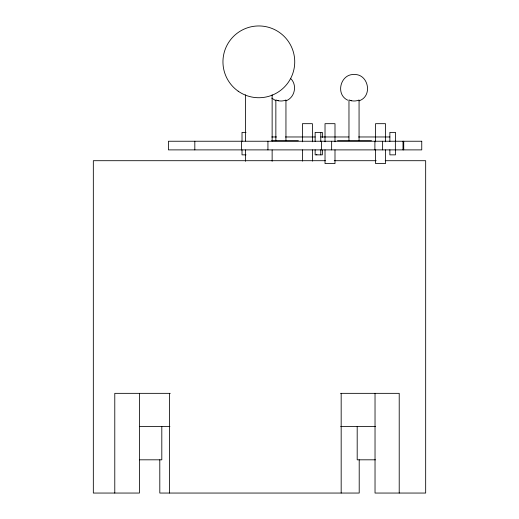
<?xml version="1.0" encoding="UTF-8"?>
<svg xmlns="http://www.w3.org/2000/svg" width="519" height="519" viewBox="0 0 519 519"><rect width="100%" height="100%" fill="white"/><g stroke="black" fill="none" stroke-linecap="round" stroke-linejoin="round"><path stroke-width="0.78" d="M285.95 100.822C294.883 97.721 297.523 84.921 290.621 78.512M359.064 100.822C373.038 96.236 368.509 73.737 354.107 74.522C340.516 73.782 335.144 94.432 347.762 100.193M246.038 132.384L242.016 132.384L242.016 141.415M271.755 136.971L276.575 136.971M285.418 136.971L315.15 136.971M320.768 136.971L324.784 136.971M325.024 136.971L348.891 136.971M358.532 136.971L389.873 136.971M271.664 140.733L298.367 140.733M337.499 140.733L371.487 140.733M246.038 154.857L242.016 154.857L242.016 149.822M325.452 160.702L93.329 160.702L93.329 493.05L139.416 493.05L139.416 393.344M334.23 160.702L376.204 160.702M385.208 160.702L425.671 160.702L425.671 493.05L375.029 493.05L375.029 393.344M170.271 393.344L114.783 393.344L114.783 493.05M340.594 393.344L399.215 393.344L399.215 493.05M139.566 426.579L169.908 426.579M340.672 426.579L375.464 426.579M139.566 459.815L161.811 459.815L161.811 426.579M375.464 459.815L357.189 459.815L357.189 426.579M351.7 100.79L350.559 100.517M278.586 100.79L277.444 100.517M275.855 100.744L271.8 98.143M403.73 141.239L403.73 149.887M403.004 141.239L403.004 149.887M395.497 141.415L395.497 132.384L389.873 132.384L389.873 141.415M395.497 149.822L395.497 154.857L389.873 154.857L389.873 149.803M395.361 141.239L395.361 149.887M385.513 141.81L385.513 123.678L375.542 123.678L375.542 141.81M385.513 149.868L385.513 163.563L375.542 163.563L375.542 149.868M382.62 141.239L382.62 149.887M374.9 141.239L374.9 149.887M359.206 459.815L359.206 493.05L159.813 493.05L159.794 459.815M359.064 140.733L359.064 100.024A12.871 12.871 0 0 1 348.969 99.946L348.969 140.733M341.171 393.344L341.171 493.05M334.995 141.81L334.995 123.678L325.024 123.678L325.024 141.81M334.995 149.868L334.995 163.563L325.024 163.563L325.024 149.868M331.647 141.239L331.647 149.887M322.383 137.418L322.383 132.384L315.137 132.384L315.137 141.415M322.383 150.127L322.383 154.857L315.137 154.857L315.137 149.822M321.456 141.239L321.456 149.887M320.768 132.384L320.768 141.415M320.768 149.803L320.768 154.857M316.752 154.299L316.752 154.857M312.393 141.81L312.393 123.678L302.421 123.678L302.421 141.81M312.393 149.868L312.393 161.143M302.421 149.868L302.421 161.143M285.95 140.733L285.95 100.024A12.871 12.871 0 0 1 275.855 99.946L275.855 140.733M272.138 94.815L272.138 141.032M272.138 149.952L272.138 161.299M267.934 141.239L267.934 149.887M245.552 94.815L245.552 141.032M245.552 149.952L245.552 161.299M241.543 141.239L241.543 149.887M194.82 141.239L194.82 149.887M169.538 393.344L169.538 493.05M421.752 141.239L168.428 141.239L168.428 149.887L421.752 149.887L421.752 141.239M238.176 91.188A35.895 35.895 0 0 0 294.591 65.07A35.895 35.895 0 0 0 243.761 29.272A35.895 35.895 0 0 0 238.176 91.188"/></g></svg>
